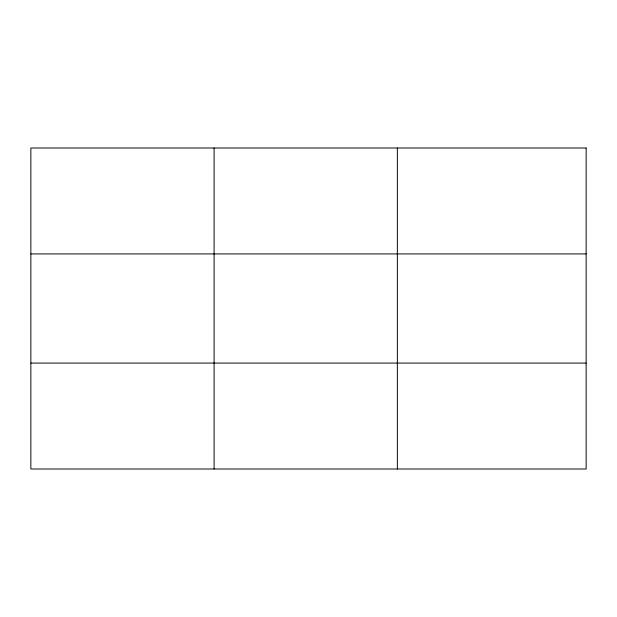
<?xml version="1.0" encoding="UTF-8"?>
<svg xmlns="http://www.w3.org/2000/svg" width="617" height="617" viewBox="0 0 617 617"><rect width="100%" height="100%" fill="white"/><g stroke="black" fill="none" stroke-linecap="round" stroke-linejoin="round"><path stroke-width="0.93" d="M214.099 469.005L214.099 147.995M30.85 253.926L586.15 253.926M30.85 363.074L586.15 363.074M397.348 147.995L397.348 469.005M586.15 147.995L586.15 469.005L30.85 469.005L30.85 147.995L586.15 147.995"/></g></svg>
